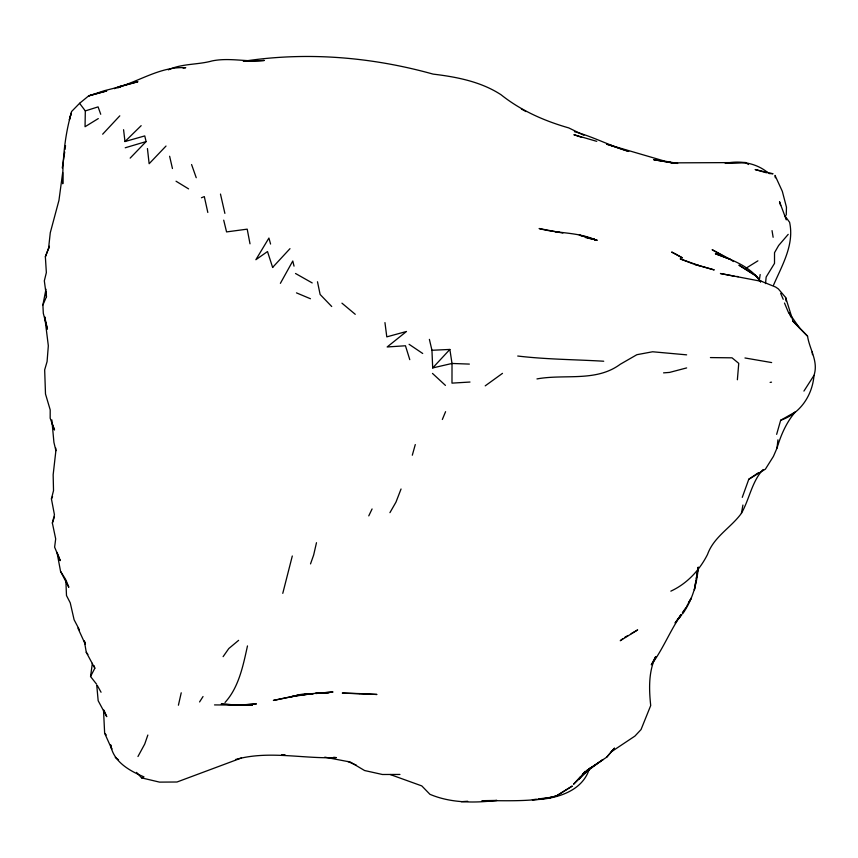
<?xml version="1.0" encoding="UTF-8"?>
<svg xmlns="http://www.w3.org/2000/svg" width="858" height="858" viewBox="0 0 858 858"><rect width="100%" height="100%" fill="white"/><g stroke="black" fill="none" stroke-linecap="round" stroke-linejoin="round"><path stroke-width="1.29" d="M117.718 87.956L121.364 86.379L104.247 90.733L88.642 95.892L79.59 103.314L85.317 110.907L85.049 126.727L98.295 118.576M786.25 215.111L786.464 207.207L782.324 191.334L775.031 175.418L775.332 177.799M66.248 580.802L68.822 587.28L60.553 571.353L57.003 552.402L60.232 560.606L54.622 547.157L55.684 538.867L52.359 523.005L54.429 514.725L51.426 498.873L53.518 490.594L53.153 474.764L55.888 450.664L53.915 442.342L51.845 419.894M776.651 434.352L780.662 420.259C800.192 413.674 812.376 395.474 814.006 375.386C818.629 361.239 809.555 349.56 807.539 336.132L792.685 320.967L807.539 336.132M737.376 379.762L738.749 363.363L732.035 357.829L710.413 357.582M765.508 283.601L766.162 277.016L774.506 263.385L774.527 252.681L778.635 245.506L788.202 234.363M698.187 568.125C696.846 584.362 692.138 600.428 682.646 613.824M51.759 422.533L54.504 429.997L50.172 418.178L50.204 409.877L45.495 393.994L44.67 369.862L47.083 361.583L48.327 345.774L44.734 316.87L47.415 329.161L43.308 313.288L42.9 304.976L46.461 296.718L44.326 280.866L46.353 272.597L45.367 256.757L48.541 248.488L50.29 232.69L58.955 200.354L62.688 172.522L62.741 183.794C62.548 160.167 64.693 135.864 71.278 113.063L69.359 119.798L71.579 111.519L79.59 103.314M742.267 497.361L748.798 479.247L765.39 469.165L773.433 456.37L777.005 448.112L777.949 439.822M64.715 151.995L62.269 167.964M65.036 149.517L65.53 145.592M96.664 684.298L90.54 676.512L92.364 663.341M759.223 280.738L760.167 274.539M272.662 267.524L267.503 251.544L255.866 259.717L268.919 238.063L270.57 244.047M695.892 580.963L694.401 589.832L698.262 567.074L696.321 578.431M670.838 591.151C687.022 583.697 699.56 570.227 707.518 554.45C713.845 536.711 730.866 527.82 741.409 513.331L742.931 505.051M42.9 304.976L45.978 289.189M247.479 645.924C243.168 665.454 238.856 687.365 225.011 702.466M282.775 593.35L292.299 555.984M178.41 705.212L181.231 692.803M316.484 542.696L313.653 555.04L310.521 563.899M412.312 455.212L415.283 444.562M401.051 488.996L395.956 502.166L389.929 512.655M52.359 523.005L54.397 516.945M147.844 735.038L144.723 744.068L137.966 756.509M777.005 448.112C780.898 435.081 786.368 422.34 795.334 411.958L780.662 420.259M48.541 248.488L49.399 246.225M45.367 256.757L49.142 246.847M442.342 419.476L445.581 411.679M589.5 768.264C582.636 792.084 554.45 799.517 532.368 799.742L536.229 799.238M741.409 513.331C749.506 499.088 751.758 481.746 763.041 469.562M773.541 285.113C782.067 265.326 794.508 244.712 789.596 222.286L784.716 215.583L779.514 201.737L780.662 205.502M588.223 770.999L589.36 768.575M368.768 515.873L372.082 508.955M51.426 498.873L52.553 496.621M90.54 676.512L94.82 668.253L94.123 665.744M280.384 283.344L292.782 261.004L294.026 266.141M686.69 606.349L691.301 598.101L688.491 602.659M680.759 615.197L675.096 623.005L681.263 614.585C670.044 630.662 663.041 649.259 651.286 664.8L655.716 656.574C648.401 671.632 648.991 689.306 650.707 705.544L641.033 729.568L634.92 736.089L611.228 751.865L613.727 748.991M199.571 701.941L203.024 696.546M803.925 391.087L814.006 375.386M680.844 615.272L678.646 618.607L681.745 614.886M682.303 613.041L683.762 610.81M683.3 611.497L686.014 607.378M223.112 656.649L228.796 648.541L238.621 640.347M585.177 771.31L578.603 779.429L573.562 784.223L580.555 776.511M585.242 771.707L578.603 779.429L592.192 766.634M586.658 771.074L582.861 774.291L602.97 759.587L586.282 770.881L606.692 757.185L614.467 748.176M606.692 757.185L614.371 748.305M289.983 248.659L272.683 267.353M429.386 339.371L431.949 350.268L432.689 367.932L449.871 349.442L452.016 363.46L451.984 383.129L470.002 382.035M102.66 134.202L119.798 115.83M166.012 146.042L149.142 163.728L147.437 148.552M130.159 158.119L146.107 141.581L144.755 135.918L124.978 141.538L123.573 129.708M124.978 141.538L141.162 125.665M622.758 638.717L620.259 640.722L637.655 629.911L631.166 633.665M502.488 373.359L485.21 385.853M748.798 479.247L758.665 472.544M745.784 268.372L757.893 260.843M624.667 637.419L627.917 635.542M114.393 88.664L118.372 86.776L137.923 81.714L118.779 87.033C141.066 80.33 161.443 66.302 185.736 67.696L183.086 68.125M136.519 772.372L141.634 777.884L143.951 776.865C129.515 770.87 113.106 761.604 110.607 744.658M201.437 197.758L204.311 196.6L207.818 212.462M241.473 757.968L177.016 782.003L159.524 782.121L141.634 777.884M168.318 69.852C182.153 63.385 197.748 64.951 212.226 60.897C229.547 57.379 246.825 62.216 264.253 60.468L243.329 61.304C306.596 51.544 371.6 56.939 433.097 74.11C456.542 76.909 480.973 81.617 501.051 94.755C520.967 110.639 544.272 120.914 568.725 127.896L583.933 135.274M85.317 110.907L98.091 106.885L100.729 114.275M125.225 147.78L146.107 141.581M686.657 367.921L669.562 372.415L663.566 372.865M432.689 367.932L452.016 363.46L469.369 364.092M297.941 695.473L273.391 700.428L294.433 695.988L290.562 696.814L311.733 693.725L296.117 695.473L313.138 693.736M300.407 695.023L302.863 694.583M305.319 694.133L307.786 693.682M235.542 759.512C268.736 750.214 302.563 758.955 336.282 757.614L333.73 757.26M770.119 382.4L771.524 382.175M538.803 798.905L551.662 797.232C528.721 801.962 505.223 800.482 481.96 800.686L496.9 800.428C474.528 803.034 451.04 803.238 429.944 794.315L421.804 785.917L390.165 774.506M536.969 378.925C564.8 373.809 595.935 382.293 620.248 364.275L636.883 354.697L652.616 351.769L686.636 354.847M313.202 693.693L298.262 694.744L333.022 691.966L315.776 693.479L329.14 692.706L326.512 692.728M461.207 801.694L467.674 801.265M315.251 693.285L323.959 692.814M431.949 350.268L449.871 349.442M748.508 164.511L745.409 162.537L725.235 163.385C740.079 160.328 756.209 162.891 768.028 172.801M745.409 162.537L672.672 162.859L653.871 159.749L672.672 162.859M399.935 774.452L382.443 774.495L364.575 770.527L350.236 762.011L324.796 757.164M214.511 704.911L252.37 705.19L232.068 705.029M769.058 173.531L773.015 173.745L755.137 169.552L766.526 172.801M603.721 361.229C575.064 359.523 546.31 359.438 517.728 356.027M555.469 231.681L559.18 232.357L539.092 228.518C557.507 233.655 577.102 231.885 594.851 239.618L585.842 237.677M744.969 357.979L771.653 362.569M668.672 162.269L676.415 163.406M677.691 163.46L664.618 161.111L606.627 144.165L628.732 151.426C610.199 145.946 593.125 136.658 574.42 131.671M792.567 319.691L785.638 297.479L778.324 288.889L775.557 287.001L761.636 281.381L720.409 273.509L734.266 276.19M559.073 232.346L562.869 233.044M283.537 755.019L285.489 755.383L281.778 754.579M736.883 276.415L738.255 276.684M760.102 281.006L761.636 281.381M596.75 141.345L573.895 134.706L581.617 137.334M699.066 265.605L694.229 264.275L714.231 269.916L699.066 265.605L680.18 258.891L693.06 263.824M610.66 145.206L613.416 146.15M733.418 261.551L730.523 259.481L715.379 253.775C731.917 259.62 750.471 266.42 760.574 281.692M296.46 292.868L310.446 298.745M347.812 761.464L356.392 765.218M730.523 259.481L712.129 249.71L726.436 257.85M521.396 109.03L526.029 111.572M295.517 273.488L312.215 282.936M176.04 181.22L188.588 188.889M409.094 344.305L422.704 353.485M115.262 757.475L118.501 759.802M341.945 303.164L355.255 314.307M432.475 373.412L445.441 385.392M331.714 306.51L320.131 294.476L317.481 281.756M103.528 710.403L104.644 733.225L106.295 734.995M65.884 581.038L66.495 595.549L70.238 602.842L74.11 619.766L79.429 629.911M84.309 640.808L86.283 652.337L87.891 654.429M760.681 281.681L755.544 275.343L738.931 265.154L756.885 276.608L760.638 281.853M799.892 328.517L788.781 312.569L791.183 317.342M60.553 571.353L65.819 579.718M97.286 685.435L101.051 692.245M86.283 652.337L94.82 668.253M77.906 628.11L85.189 644.015L84.695 641.612M104.644 733.225L111.797 749.131L110.789 745.302M103.947 710.167L106.735 716.645L98.166 700.729L96.782 685.563M780.662 293.35L783.215 299.303M784.491 303.024L788.33 312.194M196.235 177.713L191.581 164.543M784.716 215.583L786.239 219.841M409.781 359.652L405.459 345.763L387.173 346.964L406.488 331.478L386.797 336.872L384.952 322.597M224.882 213.385L220.474 194.058M223.713 220.174L226.566 231.917L247.201 229.15L250.01 243.822M169.627 156.253L172.447 168.533M772.039 230.63L773.133 237.28M785.638 297.479L786.046 301.04M812.194 352.016L812.483 354.654M46.139 291.699L46.461 296.718M55.781 448.123L55.888 450.664M572.104 786.143L556.67 795.774L547.822 798.358L556.67 795.774L572.104 786.143M91.098 95.195L88.642 95.892L106.735 90.916L91.098 95.195M256.199 703.925L239.554 705.212L221.203 704.053L238.803 705.072L256.199 703.925M359.684 693.607L342.288 693.082L376.952 694.465L359.684 693.607M594.851 239.618L590.808 238.503L597.232 240.304L579.311 235.103L594.851 239.618M675.804 254.204L671.664 252.037L682.464 257.893L675.804 254.204"/></g></svg>
